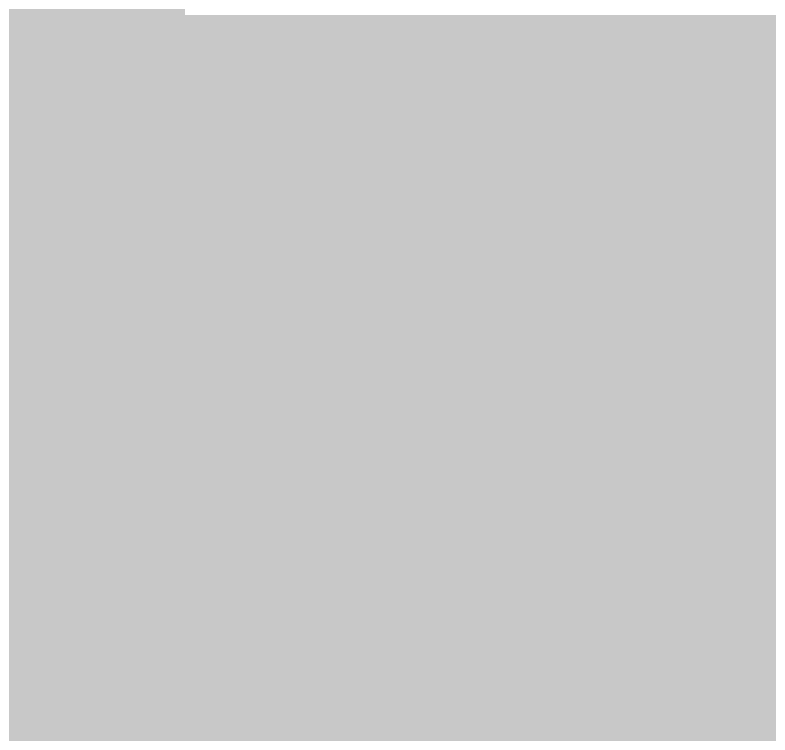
# Model space of a CAD drawing. Header units: inches. Extents: x -4294 to -464, y 9706 to 12475.
# Drawn here: x -2772.51 to -2747.22, y 10026.88 to 10050.99 of the extents above; entities that cross this region are included whole.
import ezdxf

# ---------------------------------------------------------------- set-up
doc = ezdxf.new("R2010")
doc.units = ezdxf.units.IN
doc.header["$MEASUREMENT"] = 0
doc.layers.add('A-AREA-PATT-5', color=7, linetype='Continuous', lineweight=9)

msp = doc.modelspace()

# ---------------------------------------------------------------- hatches: boundary and pattern name
at = {"layer": 'A-AREA-PATT-5'}
h = msp.add_hatch(color=256, dxfattribs=at)
h.paths.add_polyline_path([(-2705.5324, 10018.7144), (-2704.6987, 10018.7144), (-2704.6987, 10046.2394), (-2709.552, 10046.2394), (-2709.552, 10050.9894), (-2704.6987, 10050.9894), (-2704.6987, 10057.4791), (-2720.8237, 10057.4791), (-2720.8237, 10075.4791), (-2716.8237, 10075.4791), (-2716.8237, 10111.4791), (-2720.8237, 10111.4791), (-2720.8237, 10129.4791), (-2704.6987, 10129.4791), (-2704.6987, 10297.0394), (-2733.4487, 10297.0394), (-2733.4487, 10305.9769), (-2734.1987, 10305.9769), (-2734.1987, 10308.4769), (-2733.4487, 10308.4769), (-2733.4487, 10308.7269), (-2732.0737, 10308.7269), (-2732.0737, 10337.7269), (-2733.4487, 10337.7269), (-2733.4487, 10355.1894), (-2739.6987, 10355.1894), (-2739.6987, 10357.1269), (-2740.3237, 10357.1269), (-2740.3237, 10358.1894), (-2775.0737, 10358.1894), (-2775.0737, 10357.1269), (-2775.6987, 10357.1269), (-2775.6987, 10355.1894), (-2799.2473, 10355.1894), (-2799.2473, 10346.9144), (-2797.2994, 10346.9144), (-2797.2781, 10347.9144), (-2796.0494, 10347.9144), (-2796.0494, 10346.9144), (-2795.7762, 10346.9144), (-2795.7994, 10345.4144), (-2796.0494, 10345.4144), (-2796.0494, 10343.8102), (-2795.7994, 10343.8102), (-2795.7762, 10341.472), (-2795.6223, 10341.472), (-2795.6223, 10339.972), (-2795.7994, 10339.972), (-2795.7994, 10311.6484), (-2795.6223, 10311.6484), (-2795.6223, 10311.5322), (-2795.5494, 10311.4789), (-2795.5494, 10311.1572), (-2795.2994, 10311.1572), (-2795.2994, 10311.5454), (-2795.0494, 10311.4953), (-2795.0494, 10308.5531), (-2795.2994, 10308.6078), (-2795.2994, 10310.8036), (-2795.5494, 10310.7555), (-2795.5494, 10310.4286), (-2795.6223, 10310.4286), (-2795.6223, 10310.1484), (-2795.7994, 10310.1484), (-2795.7994, 10307.8102), (-2796.0494, 10307.8102), (-2796.0494, 10269.4144), (-2795.7762, 10269.4144), (-2795.7762, 10267.9144), (-2796.0494, 10267.9144), (-2796.0707, 10266.9144), (-2797.2994, 10266.9144), (-2797.2994, 10267.9144), (-2799.2473, 10267.9144), (-2799.2473, 10266.569), (-2777.6848, 10266.569), (-2777.6848, 10157.1644), (-2782.4348, 10157.1644), (-2782.4348, 10149.1644), (-2818.1848, 10149.1644), (-2818.1848, 10179.1644), (-2782.4348, 10179.1644), (-2782.4348, 10181.1644), (-2820.8987, 10181.1644), (-2820.8987, 10168.9144), (-2835.5237, 10168.9144), (-2835.5237, 10154.4862), (-2835.7206, 10154.2894), (-2836.6167, 10154.2894), (-2836.6167, 10154.0394), (-2840.3813, 10154.0394), (-2840.3813, 10153.7894), (-2842.2827, 10153.7894), (-2842.2827, 10154.0394), (-2851.6738, 10154.0394), (-2851.6738, 10153.7894), (-2852.2643, 10153.7894), (-2852.2643, 10154.0394), (-2852.8549, 10154.0394), (-2852.8549, 10153.7894), (-2853.4454, 10153.7894), (-2853.4454, 10154.0394), (-2854.036, 10154.0394), (-2854.036, 10153.7894), (-2854.6265, 10153.7894), (-2854.6265, 10154.0394), (-2855.2171, 10154.0394), (-2855.2171, 10153.7894), (-2855.8076, 10153.7894), (-2855.8076, 10154.0394), (-2858.4308, 10154.0394), (-2858.4519, 10154.2894), (-2859.3801, 10154.3115), (-2859.4661, 10154.3471), (-2859.5237, 10154.4862), (-2859.5237, 10168.9144), (-2861.3987, 10168.9144), (-2861.3987, 10181.1644), (-2895.2737, 10181.1644), (-2895.2737, 10168.9144), (-2905.7737, 10168.9144), (-2905.7737, 10181.1644), (-2907.5237, 10181.1644), (-2907.5237, 10168.1644), (-2909.4765, 10166.2117), (-2908.4163, 10165.1515), (-2908.769, 10164.8135), (-2909.8218, 10165.8663), (-2919.5237, 10156.1644), (-2932.5237, 10156.1644), (-2932.5237, 10155.4144), (-2920.2737, 10155.4144), (-2920.2737, 10144.9144), (-2932.5237, 10144.9144), (-2932.5237, 10144.1644), (-2908.5237, 10144.1644), (-2908.5237, 10120.1644), (-2932.5237, 10120.1644), (-2932.5237, 10119.4144), (-2920.2737, 10119.4144), (-2920.2737, 10096.9144), (-2932.5237, 10096.9144), (-2932.5237, 10095.4144), (-2920.2737, 10095.4144), (-2920.2737, 10072.9144), (-2932.5237, 10072.9144), (-2932.5237, 10071.4144), (-2920.2737, 10071.4144), (-2920.2737, 10057.9144), (-2932.5237, 10057.9144), (-2932.5237, 10055.4019), (-2901.0223, 10055.4019), (-2901.0223, 10050.0269), (-2905.7723, 10050.0269), (-2905.7723, 10050.6519), (-2932.5237, 10050.6519), (-2932.5237, 10018.7144), (-2905.7723, 10018.7144), (-2905.7723, 10020.0269), (-2901.0223, 10020.0269), (-2901.0223, 10018.7144), (-2745.5995, 10018.7144), (-2745.5995, 10050.9894), (-2766.8237, 10050.9894), (-2766.8237, 10110.9894), (-2736.8237, 10110.9894), (-2736.8237, 10050.9894), (-2739.552, 10050.9894), (-2739.552, 10046.2394), (-2740.8495, 10046.2394), (-2740.8495, 10018.7144), (-2708.6245, 10018.7144)], flags=0)
h.paths.add_polyline_path([(-2738.802, 10019.0894), (-2738.802, 10044.3394), (-2729.2934, 10044.3394), (-2729.2685, 10044.8394), (-2728.8105, 10044.8394), (-2728.8105, 10044.3394), (-2712.5392, 10044.3394), (-2712.5017, 10044.8394), (-2711.8147, 10044.8394), (-2711.8147, 10044.3394), (-2710.802, 10044.3394), (-2710.802, 10019.0894), (-2738.6245, 10019.0894)], flags=0)
h.paths.add_polyline_path([(-2924.4348, 10022.0269), (-2930.9348, 10022.0269), (-2930.9348, 10047.0269), (-2904.9348, 10047.0269), (-2904.9348, 10022.0269), (-2905.7723, 10022.0269)], flags=0)
h.paths.add_polyline_path([(-2782.4677, 10029.6221), (-2817.4677, 10029.6221), (-2817.4677, 10113.6221), (-2782.4677, 10113.6221), (-2782.4677, 10107.6221), (-2781.4677, 10107.6221), (-2781.4677, 10035.6221), (-2782.4677, 10035.6221)], flags=0)
h.paths.add_polyline_path([(-2918.0245, 10069.676), (-2919.5237, 10069.676), (-2919.5237, 10070.1644), (-2918.0245, 10070.1644)], flags=0)
h.paths.add_polyline_path([(-2918.0245, 10093.676), (-2919.5237, 10093.676), (-2919.5237, 10094.1644), (-2918.0245, 10094.1644)], flags=0)
h.paths.add_polyline_path([(-2919.5237, 10117.676), (-2919.5237, 10118.1644), (-2918.0245, 10118.1644), (-2918.0245, 10117.676), (-2918.5233, 10117.676)], flags=0)
h.paths.add_polyline_path([(-2919.5237, 10146.1644), (-2919.5237, 10146.6528), (-2918.0245, 10146.6528), (-2918.0245, 10146.1644), (-2918.5233, 10146.1644)], flags=0)
h.paths.add_polyline_path([(-2878.8846, 10159.0394), (-2893.5237, 10159.0394), (-2893.5237, 10180.0394), (-2863.5237, 10180.0394), (-2863.5237, 10159.0394), (-2870.9192, 10159.0394)], flags=0)
h.paths.add_polyline_path([(-2896.5237, 10166.6651), (-2897.0122, 10166.6651), (-2897.0122, 10168.1644), (-2896.5237, 10168.1644), (-2896.5237, 10167.1639)], flags=0)
h.paths.add_polyline_path([(-2930.9745, 10185.9144), (-2811.1848, 10185.9144), (-2811.1848, 10191.2269), (-2811.9348, 10191.2269), (-2811.9348, 10193.7269), (-2811.1848, 10193.7269), (-2811.1848, 10193.9769), (-2809.8098, 10193.9769), (-2809.8098, 10222.9769), (-2811.1848, 10222.9769), (-2811.2276, 10254.2269), (-2811.9348, 10254.2269), (-2811.9348, 10256.7269), (-2811.1848, 10256.7269), (-2811.1848, 10266.569), (-2803.9973, 10266.569), (-2803.9973, 10269.9144), (-2799.2473, 10269.9144), (-2799.2473, 10269.4144), (-2797.2994, 10269.4144), (-2797.2994, 10307.8102), (-2797.5494, 10307.8102), (-2797.5494, 10343.8102), (-2797.2994, 10343.8102), (-2797.2994, 10345.4144), (-2799.2473, 10345.4144), (-2799.2473, 10305.9144), (-2803.9973, 10305.9144), (-2803.9973, 10308.7785), (-2813.9459, 10308.7785), (-2813.9459, 10313.5285), (-2803.9973, 10313.5285), (-2803.9973, 10352.7894), (-2862.3973, 10352.7894), (-2862.3973, 10376.1394), (-2870.4211, 10376.1394), (-2870.4282, 10369.0094), (-2870.5481, 10368.0988), (-2870.9203, 10367.2001), (-2871.5125, 10366.4283), (-2872.2842, 10365.8362), (-2873.1829, 10365.4639), (-2874.2236, 10365.337), (-2875.5357, 10365.337), (-2875.188, 10362.3132), (-2873.9962, 10361.3132), (-2873.4294, 10360.3132), (-2873.0716, 10358.8037), (-2872.974, 10358.1894), (-2872.8973, 10357.3132), (-2873.0716, 10355.3208), (-2873.6096, 10353.3132), (-2874.3375, 10351.3132), (-2875.2701, 10349.3132), (-2876.6576, 10347.3132), (-2877.6576, 10346.3132), (-2878.5236, 10345.8132), (-2879.8973, 10345.3132), (-2880.8973, 10345.3132), (-2882.2711, 10345.8132), (-2883.1371, 10346.3132), (-2884.1371, 10347.3132), (-2885.5245, 10349.3132), (-2886.4571, 10351.3132), (-2887.1851, 10353.3132), (-2887.723, 10355.3208), (-2887.8973, 10357.3132), (-2887.723, 10358.8037), (-2887.6332, 10359.3132), (-2887.3652, 10360.3132), (-2886.7985, 10361.3132), (-2885.6067, 10362.3132), (-2885.259, 10365.337), (-2886.6473, 10365.337), (-2887.6118, 10365.4639), (-2888.5104, 10365.8362), (-2889.2822, 10366.4283), (-2889.8743, 10367.2001), (-2890.2466, 10368.0988), (-2890.3736, 10369.0632), (-2890.3736, 10376.1394), (-2896.3973, 10376.1394), (-2896.3973, 10374.6535), (-2901.1473, 10374.6535), (-2901.1473, 10376.1394), (-2932.5237, 10376.1394), (-2932.5237, 10354.2785), (-2901.1473, 10354.2785), (-2901.1473, 10354.6535), (-2896.3973, 10354.6535), (-2896.3973, 10349.5285), (-2932.5237, 10349.5285), (-2932.5237, 10313.5285), (-2847.9459, 10313.5285), (-2847.9459, 10312.6535), (-2883.9459, 10312.6535), (-2883.9459, 10309.6535), (-2847.9459, 10309.6535), (-2847.9459, 10308.7785), (-2932.5237, 10308.7785), (-2932.5237, 10185.9144), (-2931.7737, 10185.9144)], flags=0)
h.paths.add_polyline_path([(-2806.4348, 10185.9144), (-2782.4348, 10185.9144), (-2782.4348, 10261.819), (-2806.4348, 10261.819), (-2806.4348, 10256.7269), (-2805.6848, 10256.7269), (-2805.6848, 10254.2269), (-2806.4348, 10254.2269), (-2806.4348, 10253.9769), (-2809.8098, 10253.9769), (-2809.8098, 10224.9769), (-2808.4348, 10224.9769), (-2808.4348, 10193.9769), (-2806.4348, 10193.9769), (-2806.4348, 10193.7269), (-2805.6848, 10193.7269), (-2805.6848, 10191.2269), (-2806.4348, 10191.2269)], flags=0)
h.paths.add_polyline_path([(-2930.9745, 10188.9144), (-2930.9745, 10206.9144), (-2912.9745, 10206.9144), (-2912.9745, 10188.9144)], flags=0)
h.paths.add_polyline_path([(-2912.9745, 10209.9144), (-2930.9745, 10209.9144), (-2930.9745, 10269.9144), (-2851.9745, 10269.9144), (-2851.9745, 10209.9144), (-2898.4836, 10209.9144)], flags=0)
h.paths.add_polyline_path([(-2912.9745, 10272.8462), (-2930.9745, 10272.8462), (-2930.9745, 10290.8462), (-2912.9745, 10290.8462), (-2912.9745, 10287.4517)], flags=0)
h.paths.add_polyline_path([(-2717.3528, 10301.7894), (-2704.6987, 10301.7894), (-2704.6987, 10376.1394), (-2728.6987, 10376.1394), (-2728.6987, 10371.4769), (-2727.9487, 10371.4769), (-2727.9487, 10368.9769), (-2728.6987, 10368.9769), (-2728.6987, 10368.7269), (-2730.6987, 10368.7269), (-2730.6987, 10355.1894), (-2732.0737, 10355.1894), (-2732.0737, 10339.7269), (-2730.6987, 10339.7269), (-2730.6987, 10308.7269), (-2728.6987, 10308.7269), (-2728.6987, 10308.4769), (-2727.9487, 10308.4769), (-2727.9487, 10305.9769), (-2728.6987, 10305.9769), (-2728.6987, 10301.7894), (-2717.7678, 10301.7894)], flags=0)
h.paths.add_polyline_path([(-2741.4487, 10319.1894), (-2741.4487, 10355.1894), (-2739.6987, 10355.1894), (-2739.6987, 10319.1894)], flags=0)

doc.saveas('drawing.dxf')
